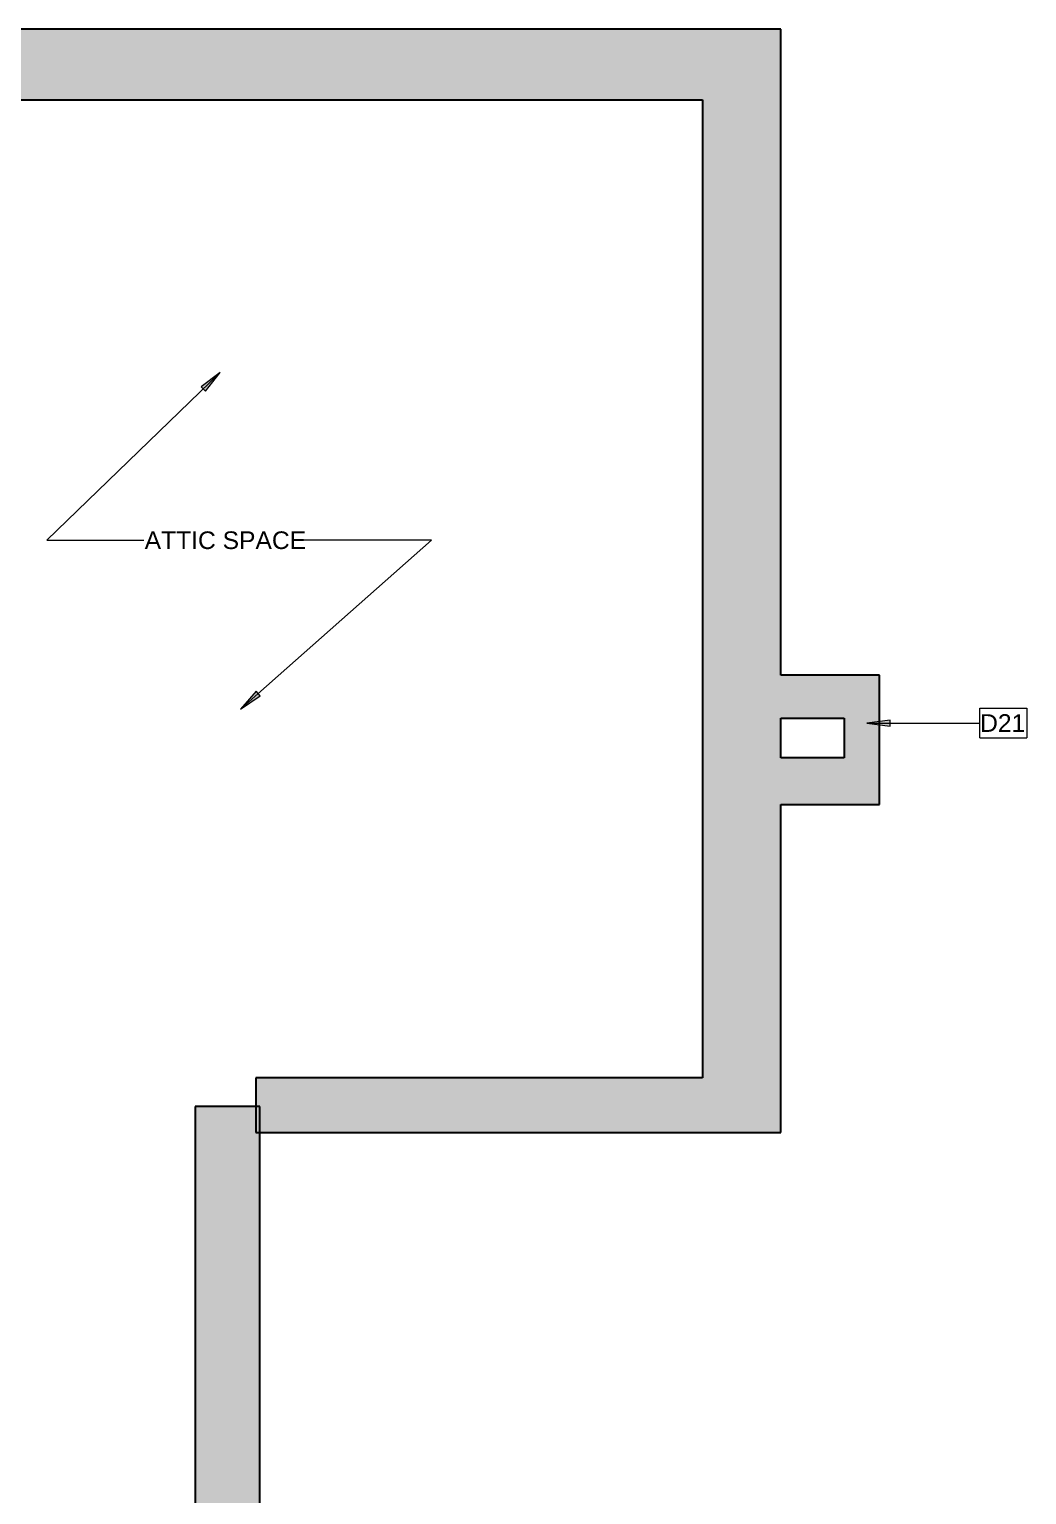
# Model space of a CAD drawing. Header units: inches. Extents: x -1176 to 1545, y -2552 to 978.
# Drawn here: x 1290 to 1544.6, y 495.8 to 869.9 of the extents above; entities that cross this region are included whole.
import ezdxf

# ---------------------------------------------------------------- set-up
doc = ezdxf.new("R2010")
doc.units = ezdxf.units.IN
doc.header["$MEASUREMENT"] = 0
for name, color, linetype, lineweight in [('A-ANNO-KEYN', 231, 'Continuous', 9), ('A-WALL', 113, 'Continuous', 18), ('A-WALL-PATT', 111, 'Continuous', 18), ('G-ANNO-TEXT', 231, 'Continuous', 9)]:
    doc.layers.add(name, color=color, linetype=linetype, lineweight=lineweight)
doc.styles.add('Arial', font='arial.ttf', dxfattribs={"height": 4.5})
doc.styles.add('Swis721 Lt BT', font='swissl.ttf', dxfattribs={"height": 4.5})

# ---------------------------------------------------------------- blocks, each defined once
blk = doc.blocks.new('Keynote Tag - Keynote Number - Boxed-135510-2nd Floor Demo')
at = {"layer": 'A-ANNO-KEYN'}
for p, q in [((-0.125, -0.0792), (-0.125, 0.0781)), ((-0.125, 0.0781), (0.125, 0.0781)), ((0.125, 0.0781), (0.125, -0.0792)), ((-0.125, -0.0792), (0.125, -0.0792))]:
    blk.add_line(p, q, dxfattribs=at)

msp = doc.modelspace()

# ---------------------------------------------------------------- hatches: boundary and pattern name
at = {"layer": 'A-ANNO-KEYN'}
msp.add_hatch(color=256, dxfattribs=at).paths.add_polyline_path([(1503.78, 692.78), (1509.79, 692), (1509.78, 693.58)], flags=0)
at = {"layer": 'A-WALL-PATT', "lineweight": 9}
for points in [[(1340.81, 851.94), (1340.81, 869.94), (1211.24, 869.94), (1211.24, 851.94), (1227.74, 851.94)], [(1461.87, 851.94), (1461.87, 869.94), (1340.81, 869.94), (1340.81, 851.94)], [(1481.87, 737.41), (1481.87, 869.94), (1461.87, 869.94), (1461.87, 737.41)], [(1481.87, 602.25), (1481.87, 737.41), (1461.87, 737.41), (1461.87, 602.25)], [(1481.87, 694.04), (1498.03, 694.04), (1498.03, 705.04), (1481.87, 705.04)], [(1507.03, 683.97), (1507.03, 705.04), (1498.03, 705.04), (1498.03, 683.97)], [(1507.03, 671.97), (1507.03, 683.97), (1481.87, 683.97), (1481.87, 671.97)], [(1481.87, 588.25), (1481.87, 602.25), (1347.81, 602.25), (1347.81, 588.25)], [(1332.31, 300.1), (1348.81, 300.1), (1348.81, 594.93), (1332.31, 594.93)]]:
    msp.add_hatch(color=7, dxfattribs=at).paths.add_polyline_path(points, flags=0)
at = {"layer": 'G-ANNO-TEXT'}
for points in [[(1338.74, 782.28), (1333.87, 778.68), (1334.97, 777.54)], [(1343.92, 696.37), (1348.94, 699.75), (1347.89, 700.94)]]:
    msp.add_hatch(color=7, dxfattribs=at).paths.add_polyline_path(points, flags=0)

# ---------------------------------------------------------------- linework, layer by layer
at = {"layer": 'A-ANNO-KEYN'}
for p, q in [((1509.78, 693.58), (1503.78, 692.78)), ((1503.78, 692.78), (1532.63, 692.81)), ((1503.78, 692.78), (1509.79, 692)), ((1509.79, 692), (1509.78, 693.58))]:
    msp.add_line(p, q, dxfattribs=at)
at = {"layer": 'A-WALL', "color": 8, "lineweight": 30}
for p, q in [((1481.87, 869.94), (1211.24, 869.94)), ((1481.87, 705.04), (1481.87, 869.94)), ((1227.74, 851.94), (1461.87, 851.94)), ((1461.87, 851.94), (1461.87, 602.25)), ((1507.03, 705.04), (1481.87, 705.04)), ((1507.03, 671.97), (1507.03, 705.04)), ((1481.87, 683.97), (1481.87, 694.04)), ((1481.87, 694.04), (1498.03, 694.04)), ((1498.03, 694.04), (1498.03, 683.97)), ((1498.03, 683.97), (1481.87, 683.97)), ((1481.87, 588.25), (1481.87, 671.97)), ((1481.87, 671.97), (1507.03, 671.97)), ((1461.87, 602.25), (1347.81, 602.25)), ((1347.81, 602.25), (1347.81, 588.25)), ((1348.81, 594.93), (1332.31, 594.93)), ((1332.31, 594.93), (1332.31, 300.1)), ((1348.81, 283.6), (1348.81, 594.93)), ((1347.81, 588.25), (1481.87, 588.25))]:
    msp.add_line(p, q, dxfattribs=at)
at = {"layer": 'G-ANNO-TEXT', "color": 7}
for p, q in [((1338.74, 782.28), (1294.44, 739.49)), ((1338.74, 782.28), (1333.87, 778.68)), ((1334.97, 777.54), (1338.74, 782.28)), ((1333.87, 778.68), (1334.97, 777.54)), ((1294.44, 739.49), (1319.26, 739.49)), ((1343.92, 696.37), (1392.66, 739.49)), ((1363.4, 739.49), (1357.76, 739.49)), ((1392.66, 739.49), (1363.4, 739.49)), ((1347.89, 700.94), (1343.92, 696.37)), ((1343.92, 696.37), (1348.94, 699.75)), ((1348.94, 699.75), (1347.89, 700.94))]:
    msp.add_line(p, q, dxfattribs=at)

# ---------------------------------------------------------------- block references
at = {"layer": 'A-ANNO-KEYN', "xscale": 47.99999999999997, "yscale": 47.99999999999997, "zscale": 47.99999999999997}
msp.add_blockref('Keynote Tag - Keynote Number - Boxed-135510-2nd Floor Demo', (1538.63, 692.84), dxfattribs=at)

# ---------------------------------------------------------------- texts
at = {"layer": 'A-ANNO-KEYN', "insert": (1532.74, 695.06), "char_height": 4.5, "width": 14.0895, "attachment_point": 1, "style": 'Arial'}
msp.add_mtext('D21', dxfattribs=at)
at = {"layer": 'G-ANNO-TEXT', "color": 7, "insert": (1319.45, 741.74), "char_height": 4.5, "width": 46.2075, "attachment_point": 1, "style": 'Swis721 Lt BT'}
msp.add_mtext('ATTIC SPACE', dxfattribs=at)

doc.saveas('drawing.dxf')
